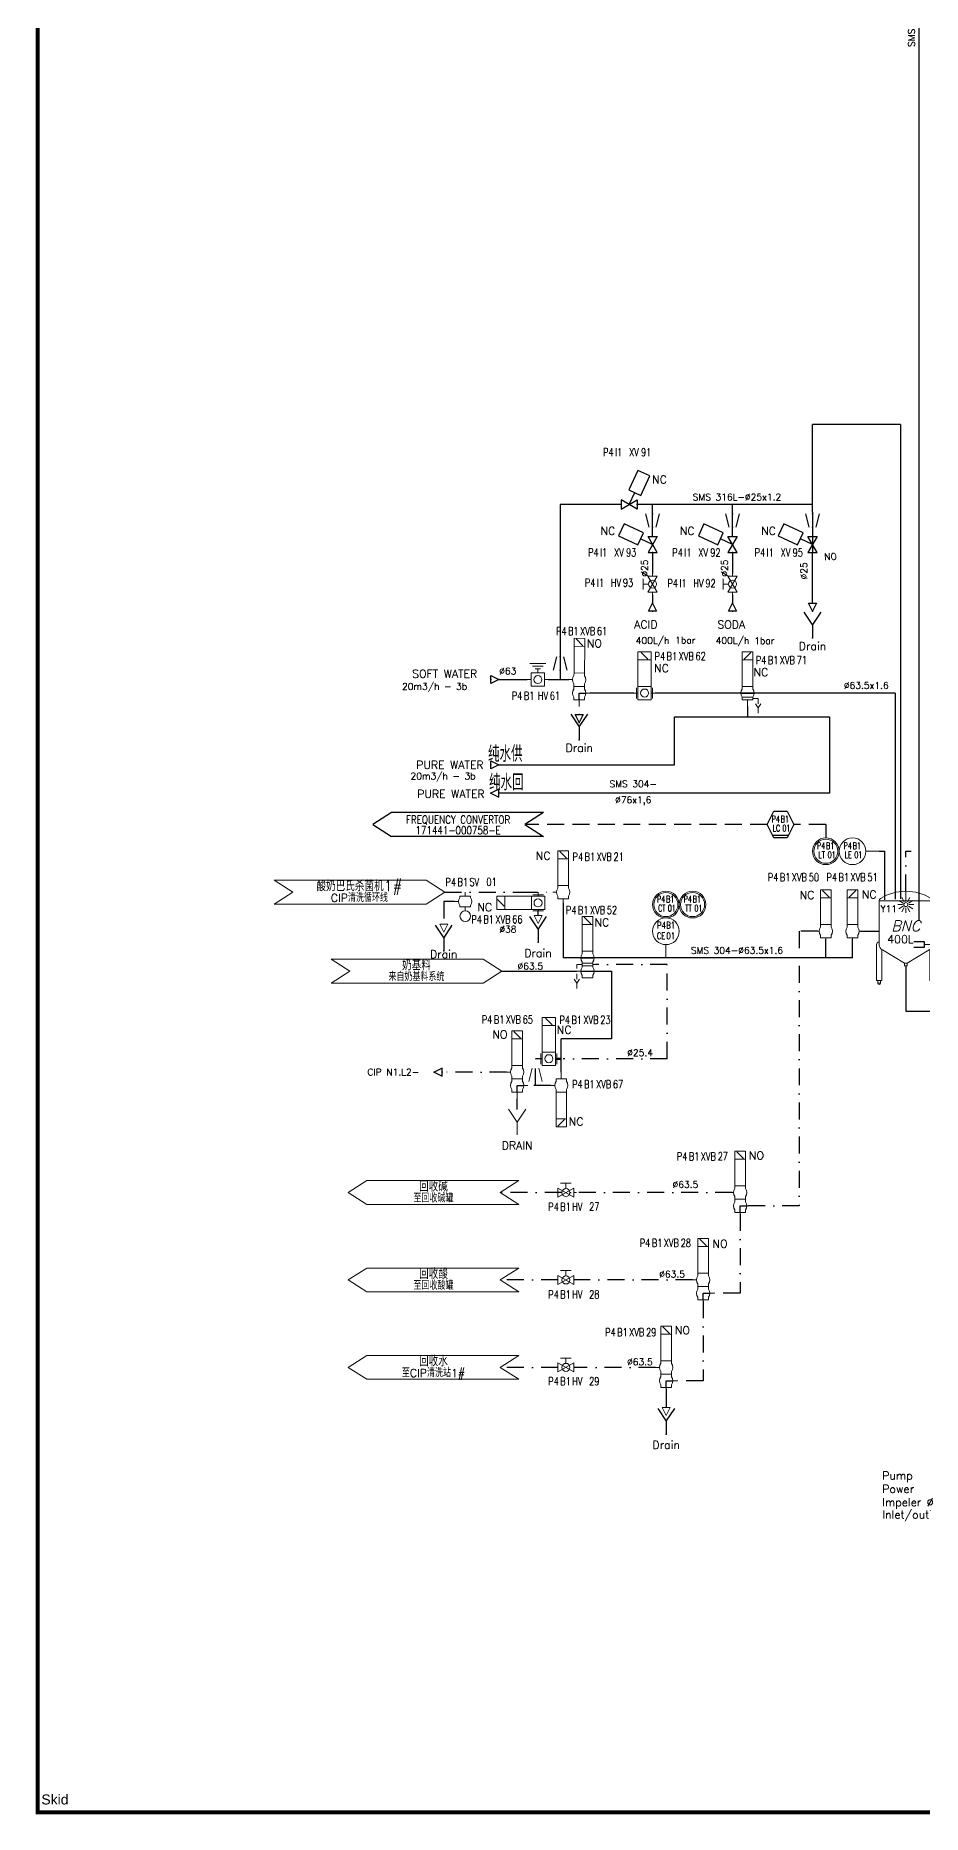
# Model space of a CAD drawing. Header units: inches. Extents: x 12478 to 14012, y 23861 to 24899.
# Drawn here: x 12478 to 12811, y 23861 to 24528 of the extents above; entities that cross this region are included whole.
import ezdxf
from ezdxf.enums import TextEntityAlignment as Align

# ---------------------------------------------------------------- set-up
doc = ezdxf.new("R2010")
doc.units = ezdxf.units.IN
doc.header["$MEASUREMENT"] = 0
doc.linetypes.add('DASHDOT2', pattern=[12.7, 6.35, -3.175, 0, -3.175])
doc.linetypes.add('DASHED2', pattern=[9.525, 6.35, -3.175])
for name, color, linetype, lineweight in [('15 Pipe Drain', 32, 'Continuous', 30), ('17 Pipe CIP', 4, 'DASHDOT2', 50), ('19 Pipe Process', 30, 'Continuous', 30), ('31 Equipment', 7, 'Continuous', 9), ('33 Instruments Labels', 7, 'Continuous', 9), ('43 TXT English', 7, 'Continuous', 9), ('44 TXT French', 7, 'Continuous', 9)]:
    doc.layers.add(name, color=color, linetype=linetype, lineweight=lineweight)
for name, color, linetype in [('CUVERIE', 7, 'Continuous'), ('LIAISON INSTRUMENTATION', 140, 'DASHED2'), ('MATERIEL-DIVERS', 7, 'Continuous'), ('POMPES-PROCESS', 7, 'Continuous'), ('REPERES', 7, 'Continuous'), ('techn-data', 7, 'Continuous'), ('TEXTES', 7, 'Continuous'), ('TUYAUTERIE-EAU UTILITES FROIDE', 142, 'Continuous'), ('TUYAUTERIE-EGOUT', 32, 'Continuous'), ('TUYAUTERIE-NEP', 4, 'DASHDOT2'), ('TUYAUTERIE-NEP (CONCENTRES + DETERGENTS)', 1, 'Continuous'), ('TUYAUTERIE-PROCESS', 30, 'Continuous'), ('TXT_ENG', 7, 'Continuous'), ('TXT_FR', 7, 'Continuous'), ('VANNES', 7, 'Continuous'), ('ZN', 1, 'Continuous')]:
    doc.layers.add(name, color=color, linetype=linetype)
doc.layers.get('33 Instruments Labels').off()
doc.layers.get('REPERES').off()
doc.styles.add('ACISOTS', font='isocp.shx', dxfattribs={"height": 1, "bigfont": 'gbcbig.shx'})
doc.styles.add('ITALICT', font='italict')
doc.styles.add('ROMANS', font='ROMANS.SHX')
doc.styles.get("Standard").update_dxf_attribs({"font": 'arial.ttf'})
doc.styles.add('USER1', font='TXT.SHX', dxfattribs={"bigfont": 'gbcbig.shx'})

# ---------------------------------------------------------------- blocks, each defined once
blk = doc.blocks.new('VERS2')
at = {"color": 7}
for p, q in [((-25, 4.49), (-32, 0)), ((-32, 0), (-25, -4.49)), ((32, 4.49), (-25, 4.49)), ((32, 4.49), (25, 0)), ((25, 0), (32, -4.49)), ((32, -4.49), (-25, -4.49))]:
    blk.add_line(p, q, dxfattribs=at)
at = {"layer": 'MATERIEL-DIVERS'}
blk.add_line((0, 0), (0, 0), dxfattribs=at)
at = {"color": 7, "style": 'ROMANS', "width": 0.8}
for tag, p in [('VERS', (0, 0.37)), ('DEST', (0, -3.63))]:
    blk.add_attdef(tag, text='', height=3, dxfattribs=at).set_placement(p, align=Align.CENTER)
blk = doc.blocks.new('EGOUT')
at = {"color": 7}
for p, q in [((-3.2, 9.61), (0, 4.81)), ((0, 4.81), (3.2, 9.61)), ((0, 4.81), (0, 0))]:
    blk.add_line(p, q, dxfattribs=at)
at = {"color": 7, "extrusion": (0, -1, 0)}
blk.add_point((0, 0), dxfattribs=at)
at = {"layer": 'POMPES-PROCESS', "style": 'ROMANS'}
blk.add_attdef('EGOUT', text='', height=3, dxfattribs=at).set_placement((0, -4), align=Align.MIDDLE)
blk = doc.blocks.new('CR')
at = {"color": 7}
for p, q in [((-2.5, 2.5), (2.5, 1.25)), ((2.5, 1.25), (2.5, 1.25)), ((2.5, -1.25), (-2.5, -2.5))]:
    blk.add_line(p, q, dxfattribs=at)
at = {"color": 7, "extrusion": (-1, 0, 0)}
blk.add_point((-2.5, 0), dxfattribs=at)
at = {"color": 7, "extrusion": (1, 0, 0)}
blk.add_point((2.5, 0), dxfattribs=at)
blk = doc.blocks.new('FLE23')
at = {"color": 7}
for p, q in [((0, -1.5), (0, 1.5)), ((0, 1.5), (3, 0)), ((3, 0), (0, -1.5))]:
    blk.add_line(p, q, dxfattribs=at)
at = {"layer": 'MATERIEL-DIVERS', "color": 2}
for p in [(0, 0), (3, 0)]:
    blk.add_point(p, dxfattribs=at)
at = {"layer": 'MATERIEL-DIVERS', "color": 7, "extrusion": (-1, 0, 0)}
blk.add_point((0, 0), dxfattribs=at)
at = {"layer": 'MATERIEL-DIVERS', "color": 7, "extrusion": (1, 0, 0)}
blk.add_point((3, 0), dxfattribs=at)
blk = doc.blocks.new('APV-TNK-SMALL-12')
at = {"layer": '31 Equipment', "color": 7}
for p, q in [((9.99, 31.45), (-9.99, 31.45)), ((-9.98, 31.46), (-9.98, 14.84)), ((9.99, 14.84), (9.99, 31.46)), ((-11, 15), (-11, 1.5)), ((11, 15), (11, 1.5)), ((-9, 1.5), (-9, 13.1)), ((-0.5, 8), (-8.76, 13)), ((-0.5, 8), (-0.5, 7)), ((-0.5, 8), (0.5, 8)), ((-0.5, 7), (0.5, 7)), ((8.77, 13), (0.5, 8)), ((0.5, 7), (0.5, 8)), ((9, 1.5), (9, 13.1))]:
    blk.add_line(p, q, dxfattribs=at)
at = {"layer": '31 Equipment'}
for p, q in [((-9, 1.5), (-11, 1.5)), ((11, 1.5), (9, 1.5))]:
    blk.add_line(p, q, dxfattribs=at)
at = {"layer": '31 Equipment', "ltscale": 38}
for p, q in [((-10.5, 0.5), (-10.5, 1.5)), ((-9.5, 0.5), (-10.5, 0.5)), ((-9.5, 1.5), (-9.5, 0.5)), ((9.5, 0.5), (9.5, 1.5)), ((10.5, 0.5), (9.5, 0.5)), ((10.5, 1.5), (10.5, 0.5))]:
    blk.add_line(p, q, dxfattribs=at)
at = {"layer": '31 Equipment', "color": 7}
for centre, radius, start, end in [((0, 16.83), 18.17, 58.41559, 121.55262), ((-8.98, 31.46), 1, 121.55262, 180), ((8.99, 31.46), 1, 0, 58.41559), ((-10, 15), 1, 90, 180), ((-7.98, 14.84), 2, 180, 247.0521), ((7.99, 14.84), 2, 292.92826, 0), ((10, 15), 1, 0, 90)]:
    blk.add_arc(centre, radius, start, end, dxfattribs=at)
at = {"layer": '31 Equipment', "ltscale": 38}
for centre in [(-10, 0.5), (10, 0.5)]:
    blk.add_arc(centre, 0.5, 180, 0, dxfattribs=at)
blk.add_point((0, 7), dxfattribs=at)
blk = doc.blocks.new('APV-INS-M-L-LE2')
at = {"layer": '31 Equipment', "color": 7}
blk.add_line((5, 0), (13, 0), dxfattribs=at)
at = {"layer": '31 Equipment', "lineweight": 25}
blk.add_lwpolyline([(17, 1), (13, 1), (13, 0), (13, -1), (17, -1)], dxfattribs=at)
at = {"layer": '31 Equipment', "color": 7}
blk.add_circle((0, 0), 5, dxfattribs=at)
blk = doc.blocks.new('APV-TNK-ACC-SPRAYBALL-1')
at = {"layer": '31 Equipment'}
for p, q in [((0, -3.81), (0, 0)), ((-1.19, -5), (-3.05, -5)), ((-1.03, -4.4), (-2.65, -3.47)), ((-1.03, -5.6), (-2.65, -6.53)), ((-0.6, -3.97), (-1.53, -2.35)), ((-0.6, -6.03), (-1.53, -7.65)), ((0, -6.19), (0, -8.05)), ((0.6, -3.97), (1.53, -2.35)), ((0.6, -6.03), (1.53, -7.65)), ((1.03, -4.4), (2.65, -3.47)), ((1.03, -5.6), (2.65, -6.53)), ((1.19, -5), (3.05, -5))]:
    blk.add_line(p, q, dxfattribs=at)
blk.add_circle((0, -5), 0.738, dxfattribs=at)
blk = doc.blocks.new('APV-INS-M-L-LE1')
at = {"layer": '31 Equipment', "color": 7}
blk.add_line((0, -5), (0, -10), dxfattribs=at)
blk.add_circle((0, 0), 5, dxfattribs=at)
blk = doc.blocks.new('APV-INS-F-L-LT')
at = {"layer": '31 Equipment'}
for radius in [5, 4.5]:
    blk.add_circle((0, 0), radius, dxfattribs=at)
blk = doc.blocks.new('APV-INS-F-PLC-LC')
at = {"layer": '31 Equipment', "lineweight": -3}
for p, q in [((-5, 0), (-2.5, 5)), ((-2.5, -5), (-5, 0)), ((-2.5, 5), (2.5, 5)), ((2.5, 5), (5, 0)), ((5, 0), (2.5, -5)), ((-3, -4), (3, -4)), ((2.5, -5), (-2.5, -5))]:
    blk.add_line(p, q, dxfattribs=at)
blk = doc.blocks.new('REPINS2')
at = {"layer": 'TEXTES', "style": 'ROMANS', "width": 0.7}
for tag, p in [('ZONE', (-3.35, 0.8)), ('SOUSZONE', (0.05, 0.8)), ('NUM', (0.7, -2.6))]:
    blk.add_attdef(tag, p, '', height=2.5, dxfattribs=at)
blk.add_attdef('ELEMENT', text='', height=2.5, dxfattribs=at).set_placement((-1.56, -2.59), align=Align.CENTER)
blk = doc.blocks.new('APV-INS-M-L-CE')
at = {"layer": '31 Equipment', "color": 7}
blk.add_line((0, -5), (0, -10), dxfattribs=at)
blk.add_circle((0, 0), 5, dxfattribs=at)
blk = doc.blocks.new('APV-INS-F-L-CT')
at = {"layer": '31 Equipment'}
for radius in [5, 4.5]:
    blk.add_circle((0, 0), radius, dxfattribs=at)
blk = doc.blocks.new('APV-INS-F-L-TT')
at = {"layer": '31 Equipment'}
for radius in [5, 4.5]:
    blk.add_circle((0, 0), radius, dxfattribs=at)
blk = doc.blocks.new('REPINS')
at = {"layer": 'TEXTES', "style": 'ROMANS', "width": 0.75}
for tag, p in [('ZONE', (-3.3, 1)), ('SOUSZONE', (0.1, 1)), ('NUM', (0.2, -3))]:
    blk.add_attdef(tag, p, '', height=2.5, dxfattribs=at)
blk.add_attdef('ELEMENT', text='', height=2.5, dxfattribs=at).set_placement((-0.2, -3), align=Align.RIGHT)
blk = doc.blocks.new('APV-VLV-SSEAT-SW41-3')
at = {"layer": '31 Equipment', "ltscale": 38}
for p, q in [((1.25, 15.25), (-1.25, 12.75)), ((-2, 2.5), (-2, 1.5)), ((2, 2.5), (2, 1.5)), ((2.5, 0), (4, 0)), ((-2, -2.5), (-2, -1.5)), ((2, -2.5), (-2, -2.5)), ((-2, -2.5), (2, -2.5)), ((0, -2.5), (0, -5)), ((2, -2.5), (2, -1.5))]:
    blk.add_line(p, q, dxfattribs=at)
for points in [[(-2, 12.5), (2, 12.5), (2, 15.5), (-2, 15.5)], [(-2, 2.5), (2, 2.5), (2, 12.5), (-2, 12.5)]]:
    blk.add_lwpolyline(points, close=True, dxfattribs=at)
for start, end in [(143.1301, 216.8699), (323.1301, 36.8699)]:
    blk.add_arc((0, 0), 2.5, start, end, dxfattribs=at)
blk = doc.blocks.new('REPNORM1')
at = {"layer": 'TEXTES', "style": 'ROMANS', "width": 0.75}
for tag, p in [('ZONE', (-9.75, -1.25)), ('SOUSZONE', (-5.25, -1.25)), ('ELEMENT', (-0.75, -1.25)), ('NUM', (5.59, -1.22))]:
    blk.add_attdef(tag, p, '', height=3, dxfattribs=at)
blk = doc.blocks.new('SMS-304-63')
at = {"layer": 'techn-data', "style": 'ROMANS'}
blk.add_text('SMS 304-%%C63.5x1.6', height=2.5, dxfattribs=at).set_placement((1.64, 2.84), align=Align.MIDDLE_CENTER)
blk = doc.blocks.new('VANNE SIEGE INCLINE')
at = {"color": 7}
for p, q in [((-3, 1.73), (-3, -1.73)), ((-3, -1.73), (3, 1.73)), ((3, -1.73), (-3, 1.73)), ((3, 1.73), (3, -1.73))]:
    blk.add_line(p, q, dxfattribs=at)
at = {"color": 7, "extrusion": (-1, 0, 0)}
blk.add_point((-3, 0), dxfattribs=at)
at = {"color": 7, "extrusion": (1, 0, 0)}
blk.add_point((3, 0), dxfattribs=at)
at = {"layer": 'VANNES'}
for p, q in [((3.23, 12.84), (-0.15, 5.59)), ((7.76, 10.73), (3.23, 12.84)), ((4.38, 3.47), (7.76, 10.73)), ((-0.15, 5.59), (4.38, 3.47)), ((0, 0), (2.11, 4.53))]:
    blk.add_line(p, q, dxfattribs=at)
blk = doc.blocks.new('REPNORM')
at = {"layer": 'TEXTES', "style": 'ROMANS', "width": 0.75}
for tag, p in [('ZONE', (-9.75, -1.25)), ('SOUSZONE', (-5.25, -1.25)), ('ELEMENT', (0, -1.25)), ('NUM', (4.5, -1.25))]:
    blk.add_attdef(tag, p, '', height=3, dxfattribs=at)
blk = doc.blocks.new('APV-VLV-SSEAT-SW43-41')
at = {"layer": '31 Equipment', "ltscale": 38}
for p, q in [((1.25, 20.25), (-1.25, 17.75)), ((-2, 7.5), (-2, 6.5)), ((2, 7.5), (2, 6.5)), ((-2.5, 0), (-4, 0)), ((-2, 2.5), (-2, 3.5)), ((-2, 2.5), (2, 2.5)), ((-2, 2.5), (-2, 1.5)), ((2, 2.5), (2, 3.5)), ((2, 2.5), (2, 1.5)), ((2.5, 5), (4, 5)), ((-2, -1.5), (-2, -2.5)), ((-2, -2.5), (2, -2.5)), ((0, -2.5), (0, -5)), ((2, -1.5), (2, -2.5))]:
    blk.add_line(p, q, dxfattribs=at)
at = {"layer": '31 Equipment', "lineweight": 30}
for p, q in [((0, 0), (-2.5, 0)), ((0, -2.5), (0, 0))]:
    blk.add_line(p, q, dxfattribs=at)
at = {"layer": '31 Equipment', "ltscale": 38}
for points in [[(-2, 17.5), (2, 17.5), (2, 20.5), (-2, 20.5)], [(-2, 7.5), (2, 7.5), (2, 17.5), (-2, 17.5)]]:
    blk.add_lwpolyline(points, close=True, dxfattribs=at)
for centre, start, end in [((0, 5), 143.1301, 216.8699), ((0, 0), 143.1301, 216.8699), ((0, 5), 323.1301, 36.8699), ((0, 0), 323.1301, 36.8699)]:
    blk.add_arc(centre, 2.5, start, end, dxfattribs=at)
blk = doc.blocks.new('APV-VLV-BFLY-SVS-3')
at = {"layer": '31 Equipment', "ltscale": 38}
for p, q in [((1.25, 15.25), (-1.25, 12.75)), ((-2.5, 0), (-4, 0)), ((2.5, 2.5), (-2.5, 2.5)), ((-2.5, 2.5), (-2.5, -2.5)), ((2.5, -2.5), (2.5, 2.5)), ((2.5, 0), (4, 0)), ((-2.5, -2.5), (2.5, -2.5))]:
    blk.add_line(p, q, dxfattribs=at)
at = {"layer": '31 Equipment'}
for p, q in [((-3, 2), (-3, -2)), ((3, -2), (3, 2))]:
    blk.add_line(p, q, dxfattribs=at)
at = {"layer": '31 Equipment', "ltscale": 38}
for points in [[(-2.5, 12.5), (2.5, 12.5), (2.5, 15.5), (-2.5, 15.5)], [(-2.5, 2.5), (2.5, 2.5), (2.5, 12.5), (-2.5, 12.5)]]:
    blk.add_lwpolyline(points, close=True, dxfattribs=at)
blk.add_circle((0, 0), 1.5, dxfattribs=at)
blk = doc.blocks.new('APV-VLV-DSEAT-SDE44-3')
at = {"layer": '31 Equipment', "ltscale": 38}
for p, q in [((1.25, 20.25), (-1.25, 17.75)), ((-2, 7.5), (-2, 6.5)), ((2, 7.5), (2, 6.5)), ((-2.5, 5), (-4, 5)), ((-2, 2.5), (-4, 2.5)), ((-2.5, 0), (-4, 0)), ((2, 2.5), (4, 2.5)), ((2.5, 5), (4, 5)), ((2.5, 0), (4, 0)), ((4, 2.5), (4, 1)), ((-2, -2.5), (-2, -1.5)), ((2, -2.5), (2, -1.5)), ((4, -4.5), (3, -3)), ((4, -1), (4, -3)), ((5, -3), (4, -4.5)), ((4, -4.5), (4, -6.5))]:
    blk.add_line(p, q, dxfattribs=at)
at = {"layer": '31 Equipment', "lineweight": 30}
for p, q in [((2.5, 5), (-2.5, 5)), ((2.5, 0), (-2.5, 0))]:
    blk.add_line(p, q, dxfattribs=at)
at = {"layer": '31 Equipment'}
for p, q in [((-2, 3), (-2, 3.5)), ((-2, 1.5), (-2, 2.5)), ((2, 3), (2, 3.5)), ((2, 1.5), (2, 2.5)), ((-2, -2.5), (2, -2.5))]:
    blk.add_line(p, q, dxfattribs=at)
at = {"layer": '31 Equipment', "ltscale": 38}
for points in [[(-2, 17.5), (2, 17.5), (2, 20.5), (-2, 20.5)], [(-2, 7.5), (2, 7.5), (2, 17.5), (-2, 17.5)], [(-2, 3), (2, 3), (2, 2), (-2, 2)]]:
    blk.add_lwpolyline(points, close=True, dxfattribs=at)
for centre, start, end in [((0, 5), 143.1301, 216.8699), ((0, 0), 143.1301, 216.8699), ((0, 5), 323.1301, 36.8699), ((0, 0), 323.1301, 36.8699)]:
    blk.add_arc(centre, 2.5, start, end, dxfattribs=at)
blk = doc.blocks.new('APV-SIGN-ARW-DWG-1')
at = {"layer": '31 Equipment'}
for p, q in [((-32, 4.49), (25, 4.49)), ((-32, 4.49), (-25, 0)), ((-25, 0), (-32, -4.49)), ((25, 4.49), (32, 0)), ((32, 0), (25, -4.49)), ((-32, -4.49), (25, -4.49))]:
    blk.add_line(p, q, dxfattribs=at)
at = {"layer": '31 Equipment', "style": 'ROMANS', "width": 0.8}
for tag, p in [('TEXT1', (0, 0.37)), ('TEXT2', (0, -3.63))]:
    blk.add_attdef(tag, text='', height=3, dxfattribs=at).set_placement(p, align=Align.CENTER)
blk = doc.blocks.new('APV-SIGN-ARW-FLOW-1')
at = {"layer": '31 Equipment'}
for p, q in [((-1.5, -1.5), (-1.5, 1.5)), ((-1.5, 1.5), (1.5, 0)), ((1.5, 0), (-1.5, -1.5))]:
    blk.add_line(p, q, dxfattribs=at)
blk = doc.blocks.new('APV-FTG-GEN-DRAIN-1')
at = {"layer": '31 Equipment'}
for p, q in [((-3.2, 9.61), (0, 4.81)), ((0, 4.81), (3.2, 9.61)), ((0, 0), (0, 4.81))]:
    blk.add_line(p, q, dxfattribs=at)
at = {"layer": '43 TXT English', "style": 'ROMANS'}
blk.add_attdef('DRAIN', text='', height=3, dxfattribs=at).set_placement((0, -4), align=Align.MIDDLE)
at = {"layer": '44 TXT French', "style": 'ROMANS'}
blk.add_attdef('EGOUT', text='', height=3, dxfattribs=at).set_placement((0, -4), align=Align.MIDDLE)
blk = doc.blocks.new('APV-FCE-GEN-REDCON-1')
at = {"layer": '31 Equipment', "color": 7}
for p, q in [((-2.5, 2.5), (2.5, 1.25)), ((2.5, 1.25), (2.5, 1.25)), ((2.5, -1.25), (-2.5, -2.5))]:
    blk.add_line(p, q, dxfattribs=at)
blk = doc.blocks.new('FLE23-A')
at = {"color": 7}
for p, q in [((0, 1.5), (-3, 0)), ((-3, 0), (0, -1.5)), ((0, -1.5), (0, 1.5))]:
    blk.add_line(p, q, dxfattribs=at)
at = {"layer": 'MATERIEL-DIVERS', "color": 7, "extrusion": (-1, 0, 0)}
blk.add_point((-3, 0), dxfattribs=at)
at = {"layer": 'MATERIEL-DIVERS', "color": 2}
for p in [(-3, 0), (0, 0)]:
    blk.add_point(p, dxfattribs=at)
at = {"layer": 'MATERIEL-DIVERS', "color": 7, "extrusion": (1, 0, 0)}
blk.add_point((0, 0), dxfattribs=at)
blk = doc.blocks.new('APV-VLVM-BFLY-SV-3')
at = {"layer": '31 Equipment', "ltscale": 38}
for p, q in [((-2.5, 0), (-4, 0)), ((2.5, 2.5), (-2.5, 2.5)), ((-2.5, 2.5), (-2.5, -2.5)), ((0, 2.5), (0, 4)), ((2.5, -2.5), (2.5, 2.5)), ((2.5, 0), (4, 0)), ((-2.5, -2.5), (2.5, -2.5))]:
    blk.add_line(p, q, dxfattribs=at)
at = {"layer": '31 Equipment'}
for p, q in [((3, 6), (-3, 6)), ((-2, 5), (2, 5)), ((-1, 4), (1, 4))]:
    blk.add_line(p, q, dxfattribs=at)
at = {"layer": '31 Equipment', "ltscale": 38}
blk.add_circle((0, 0), 1.5, dxfattribs=at)
blk = doc.blocks.new('APV-VLVM-BALL-KHV+MF-1')
at = {"layer": '31 Equipment', "ltscale": 38}
for p, q in [((-3, 0), (-4, 0)), ((3, 0), (4, 0))]:
    blk.add_line(p, q, dxfattribs=at)
at = {"layer": '31 Equipment'}
for p, q in [((-3, 1.734), (-3, -1.734)), ((-3, -1.734), (3, 1.734)), ((3, -1.734), (-3, 1.734)), ((-2, 3.5), (2, 3.5)), ((0, 1.5), (0, 3.5)), ((3, 1.734), (3, -1.734))]:
    blk.add_line(p, q, dxfattribs=at)
blk.add_circle((0, 0), 1.5, dxfattribs=at)
blk = doc.blocks.new('APV-VLV-SSEAT-SWCIP42-3')
at = {"layer": '31 Equipment', "ltscale": 38}
for p, q in [((1.25, 15.25), (-1.25, 12.75)), ((-2.5, 0), (-4, 0)), ((-2, 2.5), (-2, 1.5)), ((2, 2.5), (2, 1.5)), ((2.5, 0), (4, 0)), ((-2, -1.5), (2, -1.5)), ((-2, -2.5), (-2, -1.5)), ((-2, -2.5), (2, -2.5)), ((0, -2.5), (0, -5)), ((2, -2.5), (2, -1.5)), ((2, -2), (4, -2)), ((4, -5.5), (3, -4)), ((4, -2), (4, -4)), ((5, -4), (4, -5.5)), ((4, -5.5), (4, -7.5))]:
    blk.add_line(p, q, dxfattribs=at)
at = {"layer": '31 Equipment', "lineweight": 30}
blk.add_line((-2.5, 0), (2.5, 0), dxfattribs=at)
at = {"layer": '31 Equipment', "ltscale": 38}
for points in [[(-2, 12.5), (2, 12.5), (2, 15.5), (-2, 15.5)], [(-2, 2.5), (2, 2.5), (2, 12.5), (-2, 12.5)]]:
    blk.add_lwpolyline(points, close=True, dxfattribs=at)
for start, end in [(143.1301, 216.8699), (323.1301, 36.8699)]:
    blk.add_arc((0, 0), 2.5, start, end, dxfattribs=at)
blk = doc.blocks.new('APV-VLV-SAMPL-PRD21-2')
at = {"layer": '31 Equipment'}
for p, q in [((-2.5, 0), (-4, 0)), ((0, -2), (0, -3.5))]:
    blk.add_line(p, q, dxfattribs=at)
at = {"layer": '31 Equipment', "ltscale": 38}
for p, q in [((-2, 2), (-2, 1.5)), ((2, 2), (-2, 2)), ((0, 2), (0, 3.5)), ((2, 2), (2, 1.5)), ((-2, -2), (-2, -1.5)), ((2, -2), (-2, -2)), ((-2, -2), (2, -2)), ((2, -2), (2, -1.5))]:
    blk.add_line(p, q, dxfattribs=at)
at = {"layer": '31 Equipment'}
blk.add_circle((0, 5.5), 2, dxfattribs=at)
at = {"layer": '31 Equipment', "ltscale": 38}
for start, end in [(143.1301, 216.8699), (323.1301, 36.8699)]:
    blk.add_arc((0, 0), 2.5, start, end, dxfattribs=at)
blk = doc.blocks.new('TEXT-PUMP_caract_ANGLAIS')
at = {"layer": 'techn-data', "style": 'ROMANS'}
for s, p in [('Pump', (-22, 9)), ('Power', (-22, 4)), ('Kw', (14, 4)), ('Impeler %%C', (-22, -1)), ('mm', (14, -1))]:
    blk.add_text(s, height=3, dxfattribs=at).set_placement(p)
for p in [(2, 9), (2, 4), (2, -1)]:
    blk.add_text(':', height=3, dxfattribs=at).set_placement(p, align=Align.RIGHT)
blk.add_attdef('Type', (4.23, 9), '', height=3, dxfattribs=at)
for tag, p in [('Pui', (11.76, 4)), ('Dia', (11.76, -1))]:
    blk.add_attdef(tag, text='', height=3, dxfattribs=at).set_placement(p, align=Align.RIGHT)

msp = doc.modelspace()

# ---------------------------------------------------------------- linework, layer by layer
at = {"layer": '15 Pipe Drain'}
msp.add_line((12658.46, 24125.79), (12658.46, 24129.79), dxfattribs=at)
at = {"layer": '17 Pipe CIP', "ltscale": 2}
msp.add_line((12674.54, 24144.79), (12672.86, 24144.79), dxfattribs=at)
at = {"layer": '19 Pipe Process'}
for p, q in [((12675.78, 24203.21), (12675.78, 24182.56)), ((12784.28, 24182.56), (12675.78, 24182.56)), ((12652.25, 24177.56), (12680.86, 24177.56)), ((12686.36, 24177.56), (12693.86, 24177.56)), ((12693.86, 24177.56), (12693.86, 24152.29)), ((12693.86, 24152.29), (12675.03, 24152.29)), ((12675.03, 24139.79), (12675.03, 24152.29))]:
    msp.add_line(p, q, dxfattribs=at)
at = {"layer": 'LIAISON INSTRUMENTATION'}
for p, q in [((12752.28, 24232.56), (12661.28, 24232.56)), ((12774.28, 24232.56), (12762.28, 24232.56)), ((12774.28, 24232.56), (12774.28, 24227.56))]:
    msp.add_line(p, q, dxfattribs=at)
at = {"layer": 'MATERIEL-DIVERS'}
msp.add_line((12769.28, 24340.56), (12769.28, 24334.56), dxfattribs=at)
at = {"layer": 'TUYAUTERIE-EAU UTILITES FROIDE'}
for p, q in [((12697.54, 24352.56), (12674.59, 24352.55)), ((12674.59, 24352.56), (12674.61, 24286.92)), ((12651.57, 24286.92), (12662.22, 24286.92)), ((12670.22, 24286.92), (12677.79, 24286.92)), ((12702.26, 24281.91), (12685.78, 24281.91)), ((12800.28, 24281.91), (12710.26, 24281.91)), ((12800.28, 24281.91), (12800.28, 24204.57)), ((12744.91, 24276.91), (12744.91, 24272.98)), ((12717.52, 24272.98), (12775.63, 24272.98)), ((12717.52, 24254.95), (12717.52, 24272.98)), ((12775.63, 24272.98), (12775.63, 24244.41)), ((12651.57, 24254.95), (12717.52, 24254.95)), ((12775.63, 24244.41), (12651.57, 24244.41))]:
    msp.add_line(p, q, dxfattribs=at)
at = {"layer": 'TUYAUTERIE-EGOUT'}
for p, q in [((12769.28, 24315.58), (12769.28, 24334.56)), ((12666.28, 24198.46), (12666.28, 24200.21)), ((12714.38, 24021.05), (12714.38, 24014.05))]:
    msp.add_line(p, q, dxfattribs=at)
at = {"layer": 'TUYAUTERIE-NEP'}
for p, q in [((12804.28, 24222.56), (12806.28, 24222.56)), ((12804.28, 24207.56), (12804.28, 24222.56)), ((12631.26, 24207.21), (12659.78, 24207.21)), ((12659.78, 24207.21), (12671.78, 24207.21)), ((12630.89, 24203.71), (12630.89, 24195.21)), ((12635, 24203.71), (12630.89, 24203.71)), ((12771.28, 24192.56), (12764.28, 24192.56)), ((12764.28, 24192.56), (12764.28, 24185.56)), ((12714.73, 24180.06), (12687.86, 24180.06)), ((12714.73, 24144.79), (12714.73, 24180.06)), ((12764.28, 24179.56), (12764.28, 24089.56)), ((12654.46, 24139.79), (12630.27, 24139.79)), ((12667.86, 24144.79), (12665.36, 24144.79)), ((12665.36, 24134.79), (12665.36, 24144.79)), ((12714.73, 24144.79), (12675.68, 24144.79)), ((12671.03, 24134.79), (12662.46, 24134.79)), ((12739.16, 24094.56), (12652.05, 24094.56)), ((12742.16, 24086.56), (12742.16, 24056.8)), ((12764.28, 24089.56), (12745.16, 24089.56)), ((12673.77, 24061.8), (12652.05, 24061.8)), ((12724.27, 24061.8), (12679.77, 24061.8)), ((12728.27, 24053.8), (12728.27, 24024.05)), ((12742.16, 24056.8), (12732.27, 24056.8)), ((12673.77, 24029.05), (12652.05, 24029.05)), ((12710.38, 24029.05), (12679.77, 24029.05)), ((12728.27, 24024.05), (12718.38, 24024.05))]:
    msp.add_line(p, q, dxfattribs=at)
at = {"layer": 'TUYAUTERIE-NEP (CONCENTRES + DETERGENTS)'}
for p, q in [((12769.28, 24349.77), (12769.28, 24382.56)), ((12802.28, 24382.56), (12769.28, 24382.56)), ((12802.28, 24382.56), (12802.28, 24204.67)), ((12769.28, 24352.56), (12703.54, 24352.56)), ((12709.28, 24340.56), (12709.28, 24352.56)), ((12739.28, 24340.56), (12739.28, 24352.56)), ((12769.28, 24349.77), (12769.28, 24340.56)), ((12709.28, 24334.56), (12709.28, 24326.75)), ((12739.28, 24334.56), (12739.28, 24326.75)), ((12709.28, 24318.75), (12709.28, 24315.56)), ((12739.28, 24318.75), (12739.28, 24315.56))]:
    msp.add_line(p, q, dxfattribs=at)
at = {"layer": 'TUYAUTERIE-PROCESS'}
for p, q in [((12809.28, 24196.59), (12809.28, 24559.47)), ((12774.28, 24182.56), (12774.28, 24189.56)), ((12784.28, 24182.56), (12784.28, 24189.56)), ((12787.28, 24192.56), (12794.28, 24192.56)), ((12804.28, 24179.56), (12804.28, 24162.56)), ((12804.28, 24162.56), (12834.28, 24162.56))]:
    msp.add_line(p, q, dxfattribs=at)
at = {"layer": 'VANNES'}
for p, q in [((12794.28, 24222.56), (12796.28, 24222.56)), ((12796.28, 24222.56), (12796.28, 24204.34))]:
    msp.add_line(p, q, dxfattribs=at)
at = {"layer": 'ZN', "const_width": 1.5}
msp.add_lwpolyline([(12478.5, 24597.54), (13028.76, 24597.54), (13028.76, 24820.54), (13635.97, 24820.54), (13635.97, 24350.51), (13547.76, 24350.51), (13547.76, 23862.15), (12478.5, 23862.15)], close=True, dxfattribs=at)

# ---------------------------------------------------------------- block references
msp.add_blockref('APV-VLVM-BFLY-SV-3', (12666.22, 24286.92))
at = {"layer": '31 Equipment', "ltscale": 38}
msp.add_blockref('APV-VLV-SSEAT-SWCIP42-3', (12744.91, 24281.91), dxfattribs=at)
at = {"layer": '31 Equipment', "xscale": -1, "rotation": 180}
msp.add_blockref('APV-VLV-SAMPL-PRD21-2', (12639, 24203.71), dxfattribs=at)
at = {"layer": '31 Equipment'}
for name, p in [('SMS-304-63', (12739.28, 24182.56)), ('APV-VLVM-BALL-KHV+MF-1', (12676.77, 24094.56)), ('APV-VLVM-BALL-KHV+MF-1', (12676.77, 24061.8)), ('APV-VLVM-BALL-KHV+MF-1', (12676.77, 24029.05))]:
    msp.add_blockref(name, p, dxfattribs=at)
at = {"layer": '31 Equipment', "xscale": -1}
for name, p in [('APV-VLV-BFLY-SVS-3', (12670.36, 24144.79)), ('APV-VLV-SSEAT-SW43-41', (12658.46, 24134.79)), ('APV-VLV-SSEAT-SW43-41', (12742.16, 24089.56)), ('APV-VLV-SSEAT-SW43-41', (12728.27, 24056.8)), ('APV-VLV-SSEAT-SW43-41', (12714.38, 24024.05))]:
    msp.add_blockref(name, p, dxfattribs=at)
at = {"layer": '31 Equipment', "rotation": 90}
msp.add_blockref('APV-FCE-GEN-REDCON-1', (12665.36, 24138.79), dxfattribs=at)
at = {"layer": '31 Equipment'}
msp.add_blockref('APV-FTG-GEN-DRAIN-1', (12658.46, 24116.23), dxfattribs=at).add_auto_attribs({'EGOUT': 'DRAIN', 'DRAIN': 'DRAIN'})
at = {"layer": '33 Instruments Labels'}
for name, p in [('APV-INS-F-PLC-LC', (12757.28, 24232.56)), ('APV-INS-F-L-LT', (12774.28, 24222.56)), ('APV-INS-F-L-CT', (12714.28, 24202.56)), ('APV-INS-F-L-TT', (12724.28, 24202.56)), ('APV-INS-M-L-CE', (12714.28, 24192.56))]:
    msp.add_blockref(name, p, dxfattribs=at)
at = {"layer": '33 Instruments Labels', "rotation": 90}
msp.add_blockref('APV-INS-M-L-LE1', (12784.28, 24222.56), dxfattribs=at)
at = {"layer": 'CUVERIE'}
for name, p in [('APV-TNK-SMALL-12', (12804.28, 24172.56)), ('APV-TNK-ACC-SPRAYBALL-1', (12804.28, 24207.56))]:
    msp.add_blockref(name, p, dxfattribs=at)
at = {"layer": 'MATERIEL-DIVERS'}
for name, p in [('VANNE SIEGE INCLINE', (12700.54, 24352.56)), ('FLE23', (12648.57, 24286.92)), ('FLE23', (12648.57, 24254.95)), ('FLE23-A', (12630.27, 24139.79))]:
    msp.add_blockref(name, p, dxfattribs=at)
for name, p, rotation in [('CR', (12709.28, 24346.56), 270), ('CR', (12739.28, 24346.56), 270), ('CR', (12769.28, 24346.56), 270), ('VANNE SIEGE INCLINE', (12709.28, 24337.56), 90), ('VANNE SIEGE INCLINE', (12739.28, 24337.56), 90), ('VANNE SIEGE INCLINE', (12769.28, 24337.56), 90), ('FLE23', (12709.28, 24312.56), 90), ('FLE23', (12739.28, 24312.56), 90), ('FLE23', (12769.28, 24315.56), 270), ('CR', (12674.59, 24292.92), 90), ('FLE23', (12681.78, 24273.9), 270), ('APV-SIGN-ARW-FLOW-1', (12630.89, 24193.71), 270), ('APV-SIGN-ARW-FLOW-1', (12666.28, 24196.96), 270), ('APV-INS-M-L-LE2', (12824.28, 24187.56), 180), ('APV-SIGN-ARW-FLOW-1', (12714.38, 24012.55), 270)]:
    msp.add_blockref(name, p, dxfattribs=dict(at, rotation=rotation))
ref = msp.add_blockref('EGOUT', (12769.28, 24302.56), dxfattribs=at)
ref.add_attrib('EGOUT', 'Drain', dxfattribs={"layer": 'POMPES-PROCESS', "height": 3, "style": 'ROMANS'}).set_placement((12769.28, 24299.56), align=Align.MIDDLE)
ref = msp.add_blockref('EGOUT', (12681.78, 24264.4), dxfattribs=at)
ref.add_attrib('EGOUT', 'Drain', dxfattribs={"layer": 'POMPES-PROCESS', "height": 3, "style": 'ROMANS'}).set_placement((12681.78, 24261.4), align=Align.MIDDLE)
at = {"layer": 'MATERIEL-DIVERS', "xscale": -1}
msp.add_blockref('FLE23', (12651.57, 24244.41), dxfattribs=at)
at = {"layer": 'MATERIEL-DIVERS'}
for name, p, values in [('VERS2', (12636.29, 24232.56), {'VERS': 'FREQUENCY CONVERTOR', 'DEST': '171441-000758-E'}), ('EGOUT', (12666.28, 24188.46), {'EGOUT': 'Drain'}), ('EGOUT', (12714.38, 24004.05), {'EGOUT': 'Drain'})]:
    msp.add_blockref(name, p, dxfattribs=at).add_auto_attribs(values)
ref = msp.add_blockref('APV-SIGN-ARW-DWG-1', (12599.26, 24207.21), dxfattribs=at)
ref.add_attrib('TEXT1', '酸奶巴氏杀菌机1#', dxfattribs={"layer": '31 Equipment', "height": 4, "style": 'USER1'}).set_placement((12599.26, 24207.58), align=Align.CENTER)
ref.add_attrib('TEXT2', 'CIP清洗循环线', dxfattribs={"layer": '31 Equipment', "height": 3, "style": 'USER1'}).set_placement((12599.26, 24203.58), align=Align.CENTER)
ref = msp.add_blockref('EGOUT', (12630.89, 24185.21), dxfattribs=at)
ref.add_attrib('EGOUT', 'Drain', dxfattribs={"layer": 'POMPES-PROCESS', "height": 3, "style": 'ROMANS'}).set_placement((12630.89, 24184.04), align=Align.MIDDLE)
ref = msp.add_blockref('APV-SIGN-ARW-DWG-1', (12620.67, 24177.56), dxfattribs=at)
ref.add_attrib('TEXT1', '奶基料', dxfattribs={"layer": '31 Equipment', "height": 4, "style": 'USER1'}).set_placement((12620.67, 24177.93), align=Align.CENTER)
ref.add_attrib('TEXT2', '来自奶基料系统', dxfattribs={"layer": '31 Equipment', "height": 3, "style": 'USER1'}).set_placement((12620.67, 24173.93), align=Align.CENTER)
ref = msp.add_blockref('APV-SIGN-ARW-DWG-1', (12627.05, 24094.56), dxfattribs=dict(at, xscale=-1))
ref.add_attrib('TEXT1', '回收碱', dxfattribs={"layer": '31 Equipment', "height": 4, "style": 'USER1'}).set_placement((12627.05, 24094.93), align=Align.CENTER)
ref.add_attrib('TEXT2', '至回收碱罐', dxfattribs={"layer": '31 Equipment', "height": 3, "style": 'USER1'}).set_placement((12627.05, 24090.93), align=Align.CENTER)
ref = msp.add_blockref('APV-SIGN-ARW-DWG-1', (12627.05, 24061.8), dxfattribs=dict(at, xscale=-1))
ref.add_attrib('TEXT1', '回收酸', dxfattribs={"layer": '31 Equipment', "height": 4, "style": 'USER1'}).set_placement((12627.05, 24062.18), align=Align.CENTER)
ref.add_attrib('TEXT2', '至回收酸罐', dxfattribs={"layer": '31 Equipment', "height": 3, "style": 'USER1'}).set_placement((12627.05, 24058.18), align=Align.CENTER)
ref = msp.add_blockref('APV-SIGN-ARW-DWG-1', (12627.05, 24029.05), dxfattribs=dict(at, xscale=-1))
ref.add_attrib('TEXT1', '回收水', dxfattribs={"layer": '31 Equipment', "height": 4, "style": 'USER1'}).set_placement((12627.05, 24029.42), align=Align.CENTER)
ref.add_attrib('TEXT2', '至CIP清洗站1#', dxfattribs={"layer": '31 Equipment', "height": 3, "style": 'USER1'}).set_placement((12627.05, 24025.42), align=Align.CENTER)
at = {"layer": 'REPERES'}
for name, p, values in [('REPNORM', (12700.42, 24371.95), {'ZONE': 'P4', 'SOUSZONE': 'I1', 'ELEMENT': 'XV', 'NUM': '91'}), ('REPNORM', (12694.81, 24334.36), {'ZONE': 'P4', 'SOUSZONE': 'I1', 'ELEMENT': 'XV', 'NUM': '93'}), ('REPNORM', (12726.41, 24334.33), {'ZONE': 'P4', 'SOUSZONE': 'I1', 'ELEMENT': 'XV', 'NUM': '92'}), ('REPNORM', (12757.31, 24334.33), {'ZONE': 'P4', 'SOUSZONE': 'I1', 'ELEMENT': 'XV', 'NUM': '95'}), ('REPNORM', (12693.63, 24323.03), {'ZONE': 'P4', 'SOUSZONE': 'I1', 'ELEMENT': 'HV', 'NUM': '93'}), ('REPNORM', (12724.57, 24322.79), {'ZONE': 'P4', 'SOUSZONE': 'I1', 'ELEMENT': 'HV', 'NUM': '92'}), ('REPNORM1', (12682.79, 24304.86), {'ZONE': 'P4', 'SOUSZONE': 'B1', 'ELEMENT': 'XVB', 'NUM': '61'}), ('REPNORM1', (12719.78, 24295.42), {'ZONE': 'P4', 'SOUSZONE': 'B1', 'ELEMENT': 'XVB', 'NUM': '62'}), ('REPNORM1', (12757.76, 24293.96), {'ZONE': 'P4', 'SOUSZONE': 'B1', 'ELEMENT': 'XVB', 'NUM': '71'}), ('REPNORM', (12666.19, 24280.62), {'ZONE': 'P4', 'SOUSZONE': 'B1', 'ELEMENT': 'HV', 'NUM': '61'}), ('REPINS2', (12757.28, 24232.56), {'ZONE': 'P4', 'SOUSZONE': 'B1', 'NUM': '01', 'ELEMENT': 'LC'}), ('REPNORM1', (12689.01, 24220.26), {'ZONE': 'P4', 'SOUSZONE': 'B1', 'ELEMENT': 'XVB', 'NUM': '21'}), ('REPINS2', (12774.28, 24222.56), {'ZONE': 'P4', 'SOUSZONE': 'B1', 'NUM': '01', 'ELEMENT': 'LT'}), ('REPINS2', (12784.28, 24222.56), {'ZONE': 'P4', 'SOUSZONE': 'B1', 'NUM': '01', 'ELEMENT': 'LE'}), ('REPNORM1', (12762.28, 24212.56), {'ZONE': 'P4', 'SOUSZONE': 'B1', 'ELEMENT': 'XVB', 'NUM': '50'}), ('REPNORM1', (12784.28, 24212.56), {'ZONE': 'P4', 'SOUSZONE': 'B1', 'ELEMENT': 'XVB', 'NUM': '51'}), ('REPNORM1', (12641.32, 24210.79), {'ZONE': 'P4', 'SOUSZONE': 'B1', 'ELEMENT': 'SV', 'NUM': '01'}), ('REPNORM1', (12686.51, 24200.26), {'ZONE': 'P4', 'SOUSZONE': 'B1', 'ELEMENT': 'XVB', 'NUM': '52'}), ('REPINS2', (12714.28, 24202.56), {'ZONE': 'P4', 'SOUSZONE': 'B1', 'NUM': '01', 'ELEMENT': 'CT'}), ('REPINS2', (12724.28, 24202.56), {'ZONE': 'P4', 'SOUSZONE': 'B1', 'NUM': '01', 'ELEMENT': 'TT'}), ('REPNORM1', (12651.01, 24196.76), {'ZONE': 'P4', 'SOUSZONE': 'B1', 'ELEMENT': 'XVB', 'NUM': '66'}), ('REPINS', (12714.28, 24192.56), {'ZONE': 'P4', 'SOUSZONE': 'B1', 'ELEMENT': 'CE', 'NUM': '01'}), ('REPNORM1', (12654.95, 24159.19), {'ZONE': 'P4', 'SOUSZONE': 'B1', 'ELEMENT': 'XVB', 'NUM': '65'}), ('REPNORM1', (12684.05, 24159.05), {'ZONE': 'P4', 'SOUSZONE': 'B1', 'ELEMENT': 'XVB', 'NUM': '23'}), ('REPNORM1', (12688.8, 24134.93), {'ZONE': 'P4', 'SOUSZONE': 'B1', 'ELEMENT': 'XVB', 'NUM': '67'}), ('REPNORM1', (12728.12, 24107.91), {'ZONE': 'P4', 'SOUSZONE': 'B1', 'ELEMENT': 'XVB', 'NUM': '27'}), ('REPNORM1', (12679.88, 24089.04), {'ZONE': 'P4', 'SOUSZONE': 'B1', 'ELEMENT': 'HV', 'NUM': '27'}), ('REPNORM1', (12714.23, 24075.44), {'ZONE': 'P4', 'SOUSZONE': 'B1', 'ELEMENT': 'XVB', 'NUM': '28'}), ('REPNORM1', (12679.88, 24056.12), {'ZONE': 'P4', 'SOUSZONE': 'B1', 'ELEMENT': 'HV', 'NUM': '28'}), ('REPNORM1', (12701.23, 24041.94), {'ZONE': 'P4', 'SOUSZONE': 'B1', 'ELEMENT': 'XVB', 'NUM': '29'}), ('REPNORM1', (12679.88, 24023.56), {'ZONE': 'P4', 'SOUSZONE': 'B1', 'ELEMENT': 'HV', 'NUM': '29'})]:
    msp.add_blockref(name, p, dxfattribs=at).add_auto_attribs(values)
at = {"layer": 'techn-data', "rotation": 90}
msp.add_blockref('SMS-304-63', (12809.28, 24539.84), dxfattribs=at)
at = {"layer": 'TUYAUTERIE-PROCESS'}
msp.add_blockref('TEXT-PUMP_caract_ANGLAIS', (12817.44, 23977.94), dxfattribs=at).add_auto_attribs({'Dia': '-', 'Pui': '1.5', 'Type': 'LEMC 50 AZ '})
at = {"layer": 'VANNES', "xscale": -1}
for name, p, rotation in [('APV-VLVM-BALL-KHV+MF-1', (12709.28, 24322.75), 90), ('APV-VLVM-BALL-KHV+MF-1', (12739.28, 24322.75), 90), ('APV-VLV-SSEAT-SW43-41', (12681.78, 24281.91), 359.9682656985374)]:
    msp.add_blockref(name, p, dxfattribs=dict(at, rotation=rotation))
for name, p in [('APV-VLV-BFLY-SVS-3', (12706.26, 24281.91)), ('APV-VLV-SSEAT-SW41-3', (12675.78, 24207.21)), ('APV-VLV-SSEAT-SW41-3', (12774.28, 24192.56)), ('APV-VLV-DSEAT-SDE44-3', (12684.86, 24177.56))]:
    msp.add_blockref(name, p, dxfattribs=at)
at = {"layer": 'VANNES'}
for name, p, rotation in [('APV-VLV-BFLY-SVS-3', (12666.28, 24203.21), 90), ('APV-VLV-SSEAT-SW41-3', (12675.03, 24134.79), 180)]:
    msp.add_blockref(name, p, dxfattribs=dict(at, rotation=rotation))
msp.add_blockref('APV-VLV-SSEAT-SW41-3', (12784.28, 24192.56), dxfattribs=at)

# ---------------------------------------------------------------- texts
at = {"layer": '31 Equipment', "style": 'ROMANS'}
msp.add_text('CIP N1.L2-', height=2.5, dxfattribs=at).set_placement((12602.29, 24138.53))
at = {"layer": '43 TXT English', "color": 1}
msp.add_text('Skid', height=3.75, dxfattribs=at).set_placement((12479.93, 23868.88), align=Align.TOP_LEFT)
at = {"layer": 'MATERIEL-DIVERS', "style": 'ITALICT'}
msp.add_text('BNC', height=4, dxfattribs=at).set_placement((12804.28, 24192.56), align=Align.CENTER)
at = {"layer": 'techn-data', "style": 'ROMANS'}
for s, p in [('SMS 316L-%%C25x1.2', (12740.92, 24355.4)), ('%%C63', (12654.92, 24290.12)), ('%%C63.5x1.6', (12789.45, 24284.76)), ('SMS 304-', (12702.01, 24247.81)), ('%%C76x1,6', (12702.01, 24241.81)), ('Y11', (12797.87, 24201.01)), ('%%C38', (12654.98, 24193.3)), ('%%C63.5', (12663.4, 24179.48)), ('%%C25.4', (12704.58, 24147.03)), ('%%C63.5', (12721.59, 24097.6)), ('%%C63.5', (12716.59, 24063.98)), ('%%C63.5', (12704.52, 24031.09))]:
    msp.add_text(s, height=2.5, dxfattribs=at).set_placement(p, align=Align.MIDDLE_CENTER)
for s, rotation, p in [('NO', 1.68233, (12776.03, 24333.07)), ('%%C25', 90, (12706.28, 24328.74)), ('%%C25', 90, (12736.28, 24328.74)), ('%%C25', 90, (12766.03, 24327.69))]:
    msp.add_text(s, height=2.5, rotation=rotation, dxfattribs=at).set_placement(p, align=Align.MIDDLE_CENTER)
at = {"layer": 'techn-data', "color": 1, "style": 'ROMANS'}
for s, p in [('400L/h', (12709.28, 24301.56)), ('1bar', (12721.55, 24301.71)), ('400L/h', (12739.28, 24301.56)), ('1bar', (12751.21, 24301.51))]:
    msp.add_text(s, height=2.5, dxfattribs=at).set_placement(p, align=Align.MIDDLE_CENTER)
for p in [(12615.28, 24283.13), (12618.44, 24249.53)]:
    msp.add_text('20m3/h - 3b', height=2.5, dxfattribs=at).set_placement(p)
at = {"layer": 'TEXTES', "style": 'ROMANS'}
for s, p in [('NC', (12709.09, 24360.46)), ('NC', (12689.74, 24341.19)), ('NC', (12719.53, 24341.19)), ('NC', (12750.02, 24341.19)), ('NO', (12684.62, 24299.03)), ('NC', (12709.85, 24289.7)), ('NC', (12747.14, 24288.23)), ('NC', (12665.46, 24219.37)), ('NC', (12764.48, 24204.65)), ('NC', (12787.81, 24204.86)), ('NC', (12643.51, 24200.1)), ('NC', (12687.48, 24194.4)), ('NO', (12649.15, 24152.36)), ('NC', (12673.34, 24154.13)), ('NC', (12677.82, 24119.69)), ('NO', (12745.43, 24107)), ('NO', (12731.75, 24073.88)), ('NO', (12717.65, 24041.46))]:
    msp.add_text(s, height=3, dxfattribs=at).set_placement(p)
at = {"layer": 'TXT_ENG'}
for s, height, style, p in [('ACID', 3, 'ROMANS', (12706.75, 24307.59)), ('SODA', 3, 'ROMANS', (12738.78, 24307.56)), ('SOFT WATER', 3, 'ROMANS', (12631.28, 24289.13)), ('纯水供', 6, 'ACISOTS', (12654, 24259.4)), ('PURE WATER', 3, 'ROMANS', (12633.23, 24254.94)), ('纯水回', 6, 'ACISOTS', (12654.38, 24248.71)), ('PURE WATER', 3, 'ROMANS', (12633.61, 24244.05)), ('400L', 3, 'ROMANS', (12802.28, 24189.56))]:
    msp.add_text(s, height=height, dxfattribs=dict(at, style=style)).set_placement(p, align=Align.MIDDLE)
at = {"layer": 'TXT_FR', "style": 'ROMANS'}
msp.add_text('Inlet/outlet:G1/G1', height=3, dxfattribs=at).set_placement((12795.48, 23972.32))

doc.saveas('drawing.dxf')
